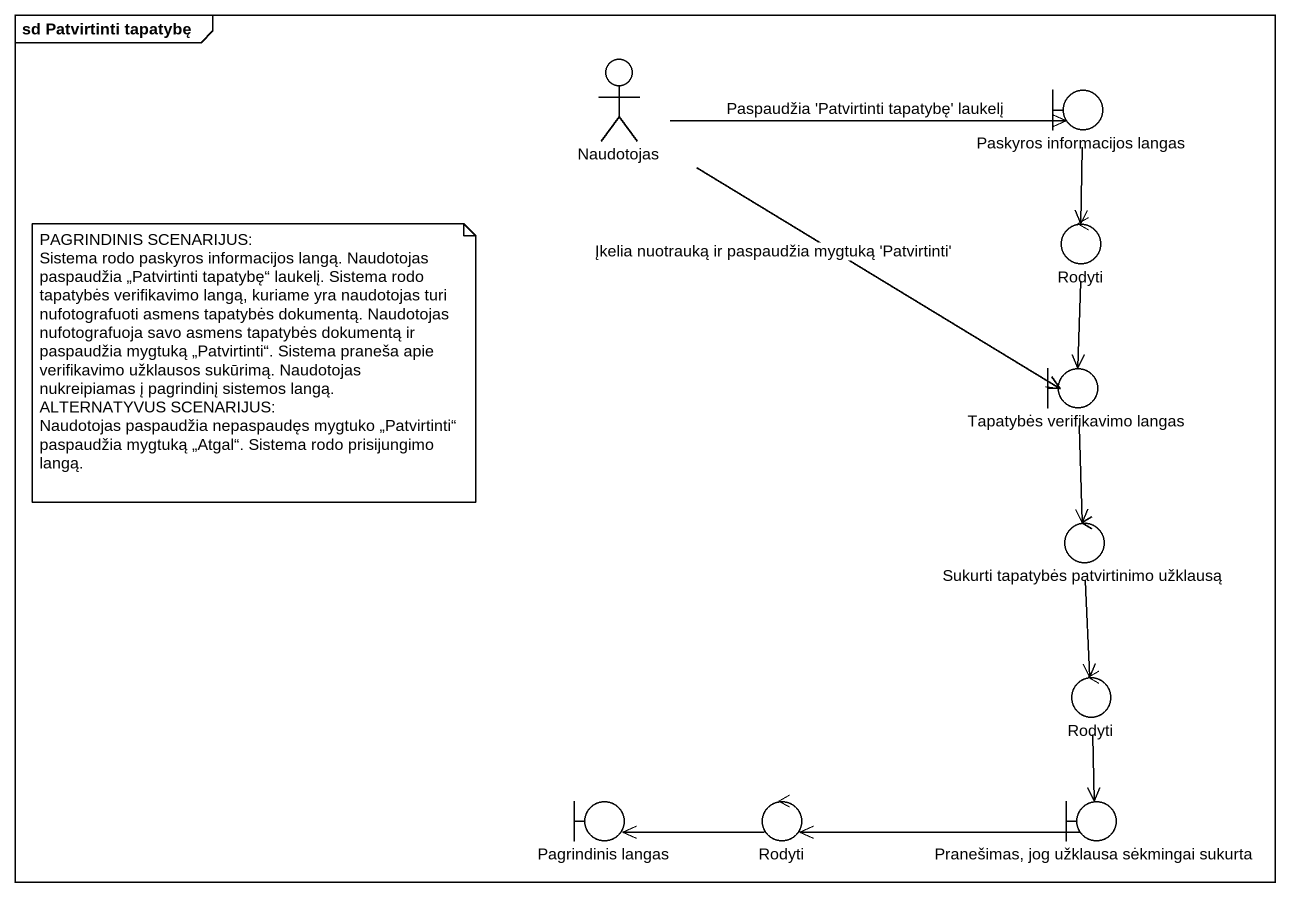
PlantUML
@startuml
mainframe sd Patvirtinti tapatybę
actor Naudotojas
boundary "Paskyros informacijos langas" as Paskyros_informacijos_langas
control Rodyti
boundary "Tapatybės verifikavimo langas" as Tapatybės_verifikavimo
control "Sukurti tapatybės patvirtinimo užklausą" as Sukurti_tapatybės
control "Rodyti" as Rodyti_2
boundary "Pagrindinis langas" as Pagrindinis_langas
control "Rodyti" as Rodyti_3
boundary "Pranešimas, jog užklausa sėkmingai sukurta" as Pranešimas_jog_užklausa
Naudotojas -right-> Paskyros_informacijos_langas : Paspaudžia 'Patvirtinti tapatybę' laukelį
Naudotojas --> Tapatybės_verifikavimo : Įkelia nuotrauką ir paspaudžia mygtuką 'Patvirtinti'
Paskyros_informacijos_langas --> Rodyti
Rodyti --> Tapatybės_verifikavimo
Tapatybės_verifikavimo --> Sukurti_tapatybės
Sukurti_tapatybės --> Rodyti_2
Rodyti_2 --> Pranešimas_jog_užklausa
Rodyti_3 -left-> Pagrindinis_langas
Pranešimas_jog_užklausa -left-> Rodyti_3
note as N1
  PAGRINDINIS SCENARIJUS:
  Sistema rodo paskyros informacijos langą. Naudotojas paspaudžia „Patvirtinti tapatybę“ laukelį. Sistema rodo tapatybės verifikavimo langą, kuriame yra naudotojas turi nufotografuoti asmens tapatybės dokumentą. Naudotojas nufotografuoja savo asmens tapatybės dokumentą ir paspaudžia mygtuką „Patvirtinti“. Sistema praneša apie verifikavimo užklausos sukūrimą. Naudotojas nukreipiamas į pagrindinį sistemos langą.
  ALTERNATYVUS SCENARIJUS:
  Naudotojas paspaudžia nepaspaudęs mygtuko „Patvirtinti“ paspaudžia mygtuką „Atgal“. Sistema rodo prisijungimo langą.
end note
@enduml
